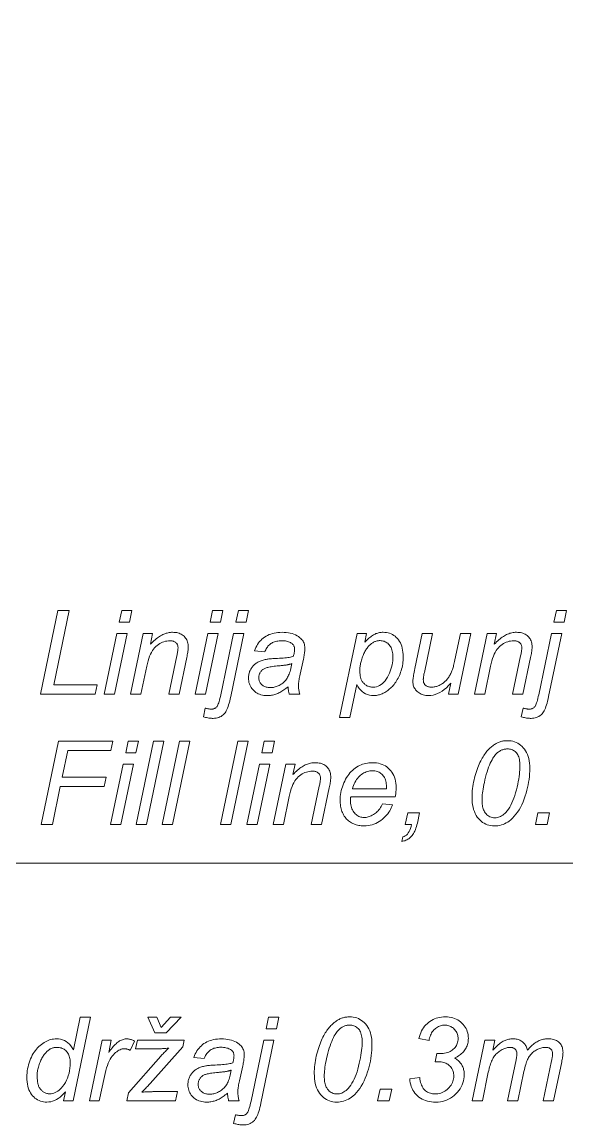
# Model space of a CAD drawing. Extents: x 0 to 420, y 0 to 594.
# Drawn here: x 186.33 to 205.9, y 198.7 to 238.31 of the extents above; entities that cross this region are included whole.
import ezdxf

# ---------------------------------------------------------------- set-up
doc = ezdxf.new("R2010")
doc.units = 0

msp = doc.modelspace()

# ---------------------------------------------------------------- linework, layer by layer
at = {"lineweight": 13}
msp.add_lwpolyline([(166.059, 270.062), (183.824, 208.099), (245.534, 208.099)], dxfattribs=at)
for points in [[(186.991, 214.169), (187.618, 217.169), (188.019, 217.169), (187.464, 214.509), (189.021, 214.509), (188.95, 214.169)], [(189.819, 216.75), (189.907, 217.169), (190.276, 217.169), (190.188, 216.75)], [(193.081, 216.75), (193.169, 217.169), (193.538, 217.169), (193.45, 216.75)], [(194.012, 216.75), (194.1, 217.169), (194.467, 217.169), (194.379, 216.75)], [(205.431, 216.75), (205.519, 217.169), (205.886, 217.169), (205.798, 216.75)], [(189.279, 214.169), (189.733, 216.343), (190.104, 216.343), (189.65, 214.169)], [(190.225, 214.169), (190.679, 216.343), (191.015, 216.343), (190.935, 215.964), (190.978, 216.007), (191.021, 216.048), (191.064, 216.087), (191.105, 216.123), (191.146, 216.157), (191.187, 216.188), (191.227, 216.217), (191.267, 216.244), (191.306, 216.268), (191.344, 216.289), (191.382, 216.309), (191.42, 216.326), (191.459, 216.341), (191.498, 216.355), (191.536, 216.366), (191.575, 216.375), (191.614, 216.382), (191.654, 216.388), (191.693, 216.391), (191.733, 216.392), (191.784, 216.39), (191.834, 216.386), (191.881, 216.379), (191.926, 216.369), (191.968, 216.356), (192.009, 216.34), (192.047, 216.321), (192.082, 216.3), (192.116, 216.276), (192.147, 216.248), (192.176, 216.219), (192.201, 216.187), (192.224, 216.154), (192.243, 216.118), (192.26, 216.081), (192.274, 216.042), (192.284, 216.001), (192.292, 215.958), (192.296, 215.913), (192.298, 215.866), (192.297, 215.84), (192.295, 215.812), (192.293, 215.781), (192.289, 215.747), (192.284, 215.71), (192.278, 215.671), (192.272, 215.628), (192.264, 215.583), (192.255, 215.536), (192.244, 215.485), (191.968, 214.169), (191.598, 214.169), (191.886, 215.546), (191.894, 215.586), (191.902, 215.623), (191.908, 215.657), (191.914, 215.69), (191.919, 215.721), (191.922, 215.75), (191.925, 215.776), (191.928, 215.801), (191.929, 215.823), (191.929, 215.843), (191.928, 215.864), (191.926, 215.885), (191.923, 215.905), (191.917, 215.923), (191.911, 215.941), (191.902, 215.959), (191.893, 215.975), (191.881, 215.991), (191.869, 216.005), (191.855, 216.019), (191.839, 216.032), (191.822, 216.043), (191.804, 216.054), (191.784, 216.062), (191.763, 216.07), (191.741, 216.076), (191.717, 216.081), (191.692, 216.084), (191.666, 216.086), (191.639, 216.087), (191.582, 216.085), (191.527, 216.079), (191.474, 216.068), (191.421, 216.054), (191.37, 216.036), (191.32, 216.013), (191.271, 215.986), (191.223, 215.956), (191.177, 215.921), (191.132, 215.882), (191.089, 215.838), (191.048, 215.789), (191.01, 215.733), (190.973, 215.672), (190.94, 215.604), (190.908, 215.531), (190.879, 215.452), (190.852, 215.367), (190.828, 215.277), (190.806, 215.18), (190.595, 214.169)], [(192.541, 214.169), (192.995, 216.343), (193.366, 216.343), (192.912, 214.169)], [(192.84, 213.353), (192.905, 213.668), (192.93, 213.661), (192.955, 213.655), (192.979, 213.65), (193.002, 213.646), (193.025, 213.642), (193.047, 213.639), (193.069, 213.636), (193.09, 213.634), (193.111, 213.633), (193.13, 213.633), (193.154, 213.634), (193.176, 213.636), (193.197, 213.64), (193.218, 213.646), (193.237, 213.653), (193.256, 213.661), (193.273, 213.672), (193.29, 213.684), (193.305, 213.697), (193.32, 213.712), (193.334, 213.73), (193.348, 213.755), (193.363, 213.784), (193.377, 213.82), (193.392, 213.861), (193.406, 213.907), (193.421, 213.959), (193.436, 214.017), (193.451, 214.08), (193.466, 214.149), (193.922, 216.343), (194.293, 216.343), (193.822, 214.081), (193.804, 213.999), (193.786, 213.923), (193.767, 213.851), (193.747, 213.786), (193.728, 213.725), (193.707, 213.67), (193.686, 213.621), (193.664, 213.576), (193.642, 213.538), (193.62, 213.504), (193.588, 213.465), (193.553, 213.431), (193.517, 213.4), (193.477, 213.373), (193.436, 213.351), (193.392, 213.332), (193.346, 213.318), (193.297, 213.308), (193.245, 213.302), (193.192, 213.3), (193.162, 213.3), (193.131, 213.302), (193.099, 213.304), (193.066, 213.308), (193.031, 213.313), (192.995, 213.319), (192.958, 213.326), (192.92, 213.334), (192.881, 213.343)], [(195.883, 214.439), (195.845, 214.407), (195.806, 214.377), (195.769, 214.348), (195.731, 214.321), (195.694, 214.296), (195.657, 214.273), (195.621, 214.251), (195.584, 214.231), (195.548, 214.213), (195.512, 214.197), (195.477, 214.182), (195.44, 214.169), (195.403, 214.158), (195.366, 214.148), (195.328, 214.139), (195.29, 214.132), (195.251, 214.127), (195.212, 214.123), (195.172, 214.121), (195.132, 214.12), (195.073, 214.122), (195.016, 214.127), (194.962, 214.136), (194.91, 214.148), (194.86, 214.164), (194.813, 214.184), (194.768, 214.207), (194.725, 214.233), (194.685, 214.264), (194.647, 214.297), (194.612, 214.334), (194.581, 214.372), (194.553, 214.412), (194.529, 214.455), (194.509, 214.499), (194.492, 214.545), (194.479, 214.594), (194.47, 214.644), (194.465, 214.696), (194.463, 214.75), (194.464, 214.786), (194.466, 214.822), (194.47, 214.856), (194.476, 214.889), (194.483, 214.922), (194.493, 214.954), (194.503, 214.985), (194.516, 215.015), (194.53, 215.044), (194.546, 215.073), (194.563, 215.1), (194.581, 215.127), (194.6, 215.152), (194.621, 215.176), (194.642, 215.199), (194.665, 215.221), (194.688, 215.242), (194.713, 215.262), (194.739, 215.28), (194.766, 215.298), (194.794, 215.314), (194.823, 215.33), (194.853, 215.344), (194.885, 215.358), (194.918, 215.371), (194.952, 215.382), (194.988, 215.393), (195.024, 215.403), (195.062, 215.412), (195.101, 215.42), (195.128, 215.424), (195.16, 215.429), (195.196, 215.433), (195.237, 215.438), (195.282, 215.442), (195.332, 215.445), (195.386, 215.449), (195.444, 215.452), (195.507, 215.456), (195.575, 215.458), (195.643, 215.462), (195.707, 215.466), (195.766, 215.471), (195.822, 215.477), (195.874, 215.484), (195.922, 215.492), (195.967, 215.501), (196.007, 215.51), (196.043, 215.521), (196.075, 215.532), (196.083, 215.562), (196.091, 215.591), (196.097, 215.618), (196.103, 215.645), (196.107, 215.671), (196.111, 215.695), (196.114, 215.719), (196.116, 215.742), (196.118, 215.763), (196.118, 215.784), (196.117, 215.809), (196.114, 215.833), (196.11, 215.856), (196.103, 215.878), (196.095, 215.899), (196.084, 215.919), (196.072, 215.937), (196.058, 215.955), (196.042, 215.971), (196.024, 215.986), (195.997, 216.006), (195.968, 216.023), (195.936, 216.039), (195.902, 216.052), (195.865, 216.063), (195.827, 216.072), (195.785, 216.08), (195.742, 216.085), (195.696, 216.088), (195.648, 216.089), (195.602, 216.088), (195.558, 216.085), (195.515, 216.079), (195.474, 216.072), (195.435, 216.063), (195.398, 216.052), (195.363, 216.038), (195.329, 216.023), (195.296, 216.005), (195.266, 215.985), (195.237, 215.964), (195.21, 215.941), (195.184, 215.916), (195.16, 215.889), (195.138, 215.86), (195.117, 215.83), (195.098, 215.798), (195.08, 215.764), (195.064, 215.729), (195.05, 215.692), (194.675, 215.725), (194.7, 215.788), (194.727, 215.848), (194.756, 215.905), (194.789, 215.959), (194.824, 216.01), (194.861, 216.058), (194.902, 216.103), (194.945, 216.145), (194.99, 216.184), (195.039, 216.22), (195.09, 216.252), (195.143, 216.282), (195.2, 216.307), (195.258, 216.33), (195.32, 216.349), (195.384, 216.364), (195.45, 216.376), (195.52, 216.385), (195.592, 216.39), (195.666, 216.392), (195.745, 216.39), (195.82, 216.384), (195.893, 216.374), (195.962, 216.361), (196.027, 216.344), (196.089, 216.322), (196.148, 216.297), (196.204, 216.269), (196.256, 216.236), (196.304, 216.199), (196.339, 216.17), (196.369, 216.139), (196.396, 216.106), (196.42, 216.071), (196.439, 216.035), (196.456, 215.996), (196.468, 215.957), (196.477, 215.915), (196.483, 215.872), (196.484, 215.827), (196.484, 215.791), (196.482, 215.755), (196.48, 215.717), (196.476, 215.679), (196.472, 215.639), (196.466, 215.598), (196.459, 215.556), (196.452, 215.513), (196.443, 215.469), (196.433, 215.424), (196.313, 214.883), (196.302, 214.833), (196.292, 214.784), (196.283, 214.737), (196.276, 214.693), (196.27, 214.65), (196.264, 214.609), (196.26, 214.57), (196.258, 214.532), (196.256, 214.497), (196.255, 214.464), (196.256, 214.443), (196.257, 214.419), (196.259, 214.394), (196.263, 214.368), (196.267, 214.339), (196.272, 214.309), (196.277, 214.277), (196.284, 214.243), (196.292, 214.207), (196.3, 214.169), (195.926, 214.169), (195.92, 214.191), (195.914, 214.214), (195.909, 214.238), (195.904, 214.264), (195.9, 214.29), (195.896, 214.318), (195.892, 214.346), (195.889, 214.376), (195.885, 214.407)], [(197.731, 213.336), (198.359, 216.343), (198.701, 216.343), (198.637, 216.04), (198.675, 216.078), (198.712, 216.114), (198.748, 216.148), (198.783, 216.179), (198.818, 216.208), (198.851, 216.234), (198.884, 216.258), (198.916, 216.279), (198.948, 216.298), (198.978, 216.315), (199.008, 216.329), (199.039, 216.343), (199.07, 216.354), (199.101, 216.364), (199.133, 216.372), (199.165, 216.379), (199.197, 216.385), (199.23, 216.389), (199.263, 216.391), (199.296, 216.392), (199.357, 216.389), (199.416, 216.383), (199.473, 216.371), (199.528, 216.355), (199.581, 216.335), (199.631, 216.31), (199.68, 216.281), (199.726, 216.247), (199.77, 216.208), (199.812, 216.165), (199.851, 216.118), (199.886, 216.067), (199.916, 216.012), (199.943, 215.953), (199.965, 215.891), (199.984, 215.824), (199.998, 215.753), (200.008, 215.679), (200.015, 215.6), (200.017, 215.518), (200.015, 215.45), (200.012, 215.384), (200.006, 215.319), (199.999, 215.256), (199.988, 215.193), (199.976, 215.132), (199.961, 215.072), (199.945, 215.013), (199.925, 214.955), (199.904, 214.899), (199.881, 214.844), (199.857, 214.791), (199.832, 214.741), (199.806, 214.693), (199.779, 214.647), (199.751, 214.603), (199.721, 214.561), (199.691, 214.522), (199.66, 214.485), (199.628, 214.45), (199.595, 214.417), (199.562, 214.385), (199.529, 214.356), (199.496, 214.328), (199.463, 214.302), (199.43, 214.278), (199.397, 214.256), (199.363, 214.235), (199.33, 214.217), (199.296, 214.2), (199.263, 214.185), (199.229, 214.171), (199.195, 214.159), (199.161, 214.149), (199.126, 214.14), (199.092, 214.133), (199.057, 214.127), (199.023, 214.123), (198.988, 214.121), (198.952, 214.12), (198.876, 214.124), (198.803, 214.136), (198.734, 214.156), (198.668, 214.184), (198.606, 214.219), (198.547, 214.263), (198.491, 214.315), (198.44, 214.374), (198.391, 214.442), (198.347, 214.517), (198.101, 213.336)], [(201.727, 214.562), (201.649, 214.478), (201.57, 214.403), (201.491, 214.337), (201.412, 214.279), (201.332, 214.231), (201.252, 214.191), (201.171, 214.16), (201.09, 214.138), (201.009, 214.125), (200.927, 214.12), (200.878, 214.122), (200.83, 214.126), (200.785, 214.133), (200.741, 214.143), (200.7, 214.156), (200.66, 214.172), (200.622, 214.191), (200.587, 214.212), (200.553, 214.237), (200.521, 214.264), (200.492, 214.294), (200.465, 214.325), (200.442, 214.357), (200.422, 214.39), (200.405, 214.425), (200.391, 214.461), (200.38, 214.498), (200.373, 214.536), (200.368, 214.576), (200.366, 214.617), (200.367, 214.647), (200.369, 214.68), (200.373, 214.717), (200.378, 214.759), (200.384, 214.804), (200.392, 214.853), (200.401, 214.906), (200.411, 214.963), (200.423, 215.023), (200.436, 215.088), (200.698, 216.343), (201.068, 216.343), (200.778, 214.953), (200.771, 214.919), (200.765, 214.887), (200.759, 214.856), (200.754, 214.826), (200.75, 214.799), (200.747, 214.772), (200.744, 214.748), (200.742, 214.724), (200.741, 214.703), (200.741, 214.683), (200.742, 214.659), (200.744, 214.636), (200.748, 214.614), (200.753, 214.593), (200.76, 214.574), (200.768, 214.555), (200.778, 214.538), (200.789, 214.521), (200.801, 214.506), (200.816, 214.492), (200.831, 214.479), (200.848, 214.467), (200.867, 214.457), (200.887, 214.448), (200.908, 214.44), (200.931, 214.434), (200.955, 214.429), (200.98, 214.426), (201.007, 214.424), (201.036, 214.423), (201.067, 214.424), (201.098, 214.426), (201.128, 214.43), (201.159, 214.435), (201.189, 214.442), (201.22, 214.45), (201.25, 214.46), (201.28, 214.471), (201.31, 214.484), (201.34, 214.499), (201.369, 214.514), (201.397, 214.531), (201.425, 214.549), (201.452, 214.568), (201.478, 214.588), (201.503, 214.609), (201.527, 214.631), (201.551, 214.654), (201.573, 214.678), (201.595, 214.703), (201.616, 214.73), (201.637, 214.757), (201.656, 214.785), (201.675, 214.814), (201.693, 214.844), (201.71, 214.875), (201.726, 214.907), (201.742, 214.94), (201.756, 214.974), (201.77, 215.008), (201.779, 215.032), (201.789, 215.06), (201.799, 215.091), (201.809, 215.125), (201.819, 215.163), (201.829, 215.204), (201.84, 215.249), (201.852, 215.297), (201.863, 215.348), (201.875, 215.403), (202.071, 216.343), (202.442, 216.343), (201.987, 214.169), (201.645, 214.169)], [(202.575, 214.169), (203.029, 216.343), (203.364, 216.343), (203.285, 215.964), (203.328, 216.007), (203.371, 216.048), (203.413, 216.087), (203.455, 216.123), (203.496, 216.157), (203.537, 216.188), (203.577, 216.217), (203.617, 216.244), (203.656, 216.268), (203.694, 216.289), (203.732, 216.309), (203.77, 216.326), (203.809, 216.341), (203.847, 216.355), (203.886, 216.366), (203.925, 216.375), (203.964, 216.382), (204.004, 216.388), (204.043, 216.391), (204.083, 216.392), (204.134, 216.39), (204.184, 216.386), (204.231, 216.379), (204.276, 216.369), (204.318, 216.356), (204.359, 216.34), (204.397, 216.321), (204.432, 216.3), (204.466, 216.276), (204.497, 216.248), (204.526, 216.219), (204.551, 216.187), (204.574, 216.154), (204.593, 216.118), (204.61, 216.081), (204.623, 216.042), (204.634, 216.001), (204.642, 215.958), (204.646, 215.913), (204.648, 215.866), (204.647, 215.84), (204.645, 215.812), (204.643, 215.781), (204.639, 215.747), (204.634, 215.71), (204.628, 215.671), (204.621, 215.628), (204.613, 215.583), (204.604, 215.536), (204.594, 215.485), (204.318, 214.169), (203.948, 214.169), (204.236, 215.546), (204.244, 215.586), (204.252, 215.623), (204.258, 215.657), (204.264, 215.69), (204.268, 215.721), (204.272, 215.75), (204.275, 215.776), (204.277, 215.801), (204.279, 215.823), (204.279, 215.843), (204.278, 215.864), (204.276, 215.885), (204.272, 215.905), (204.267, 215.923), (204.26, 215.941), (204.252, 215.959), (204.243, 215.975), (204.231, 215.991), (204.219, 216.005), (204.204, 216.019), (204.189, 216.032), (204.172, 216.043), (204.154, 216.054), (204.134, 216.062), (204.113, 216.07), (204.091, 216.076), (204.067, 216.081), (204.042, 216.084), (204.016, 216.086), (203.989, 216.087), (203.932, 216.085), (203.877, 216.079), (203.824, 216.068), (203.771, 216.054), (203.72, 216.036), (203.67, 216.013), (203.621, 215.986), (203.573, 215.956), (203.527, 215.921), (203.482, 215.882), (203.439, 215.838), (203.398, 215.789), (203.359, 215.733), (203.323, 215.672), (203.289, 215.604), (203.258, 215.531), (203.229, 215.452), (203.202, 215.367), (203.178, 215.277), (203.156, 215.18), (202.945, 214.169)], [(204.259, 213.353), (204.324, 213.668), (204.349, 213.661), (204.374, 213.655), (204.398, 213.65), (204.421, 213.646), (204.444, 213.642), (204.466, 213.639), (204.488, 213.636), (204.509, 213.634), (204.529, 213.633), (204.549, 213.633), (204.573, 213.634), (204.595, 213.636), (204.616, 213.64), (204.637, 213.646), (204.656, 213.653), (204.674, 213.661), (204.692, 213.672), (204.708, 213.684), (204.724, 213.697), (204.739, 213.712), (204.753, 213.73), (204.767, 213.755), (204.781, 213.784), (204.796, 213.82), (204.81, 213.861), (204.825, 213.907), (204.84, 213.959), (204.855, 214.017), (204.87, 214.08), (204.885, 214.149), (205.341, 216.343), (205.712, 216.343), (205.241, 214.081), (205.223, 213.999), (205.205, 213.923), (205.186, 213.851), (205.166, 213.786), (205.146, 213.725), (205.126, 213.67), (205.105, 213.621), (205.083, 213.576), (205.061, 213.538), (205.038, 213.504), (205.006, 213.465), (204.972, 213.431), (204.935, 213.4), (204.896, 213.373), (204.855, 213.351), (204.811, 213.332), (204.764, 213.318), (204.716, 213.308), (204.664, 213.302), (204.611, 213.3), (204.581, 213.3), (204.55, 213.302), (204.518, 213.304), (204.485, 213.308), (204.45, 213.313), (204.414, 213.319), (204.377, 213.326), (204.339, 213.334), (204.299, 213.343)], [(198.463, 215.057), (198.464, 215.01), (198.465, 214.966), (198.466, 214.925), (198.469, 214.886), (198.472, 214.851), (198.476, 214.819), (198.48, 214.79), (198.486, 214.763), (198.492, 214.74), (198.498, 214.72), (198.509, 214.694), (198.521, 214.669), (198.535, 214.645), (198.55, 214.622), (198.566, 214.6), (198.583, 214.579), (198.602, 214.559), (198.622, 214.54), (198.643, 214.522), (198.666, 214.505), (198.69, 214.489), (198.714, 214.475), (198.739, 214.463), (198.765, 214.452), (198.792, 214.443), (198.819, 214.436), (198.847, 214.43), (198.876, 214.426), (198.906, 214.424), (198.936, 214.423), (198.999, 214.427), (199.059, 214.437), (199.117, 214.455), (199.172, 214.48), (199.225, 214.513), (199.275, 214.552), (199.323, 214.599), (199.368, 214.653), (199.411, 214.714), (199.452, 214.782), (199.489, 214.854), (199.522, 214.926), (199.552, 214.999), (199.577, 215.072), (199.599, 215.145), (199.617, 215.219), (199.631, 215.292), (199.64, 215.367), (199.646, 215.441), (199.648, 215.516), (199.647, 215.57), (199.643, 215.621), (199.636, 215.67), (199.627, 215.717), (199.615, 215.761), (199.601, 215.802), (199.584, 215.841), (199.564, 215.877), (199.541, 215.911), (199.516, 215.942), (199.489, 215.971), (199.461, 215.997), (199.431, 216.019), (199.4, 216.039), (199.368, 216.055), (199.335, 216.069), (199.3, 216.079), (199.264, 216.087), (199.226, 216.091), (199.188, 216.093), (199.16, 216.092), (199.132, 216.09), (199.105, 216.086), (199.078, 216.081), (199.052, 216.074), (199.026, 216.066), (199, 216.056), (198.975, 216.045), (198.95, 216.032), (198.926, 216.018), (198.902, 216.002), (198.878, 215.985), (198.855, 215.967), (198.832, 215.947), (198.809, 215.925), (198.787, 215.902), (198.765, 215.877), (198.744, 215.852), (198.723, 215.824), (198.702, 215.795), (198.681, 215.765), (198.662, 215.733), (198.643, 215.7), (198.625, 215.666), (198.607, 215.63), (198.591, 215.593), (198.575, 215.555), (198.559, 215.515), (198.545, 215.474), (198.531, 215.432), (198.518, 215.389), (198.507, 215.348), (198.496, 215.308), (198.488, 215.269), (198.48, 215.231), (198.474, 215.194), (198.469, 215.158), (198.466, 215.123), (198.464, 215.09)], [(196.02, 215.27), (196.004, 215.264), (195.988, 215.258), (195.972, 215.253), (195.956, 215.248), (195.939, 215.243), (195.923, 215.239), (195.906, 215.234), (195.888, 215.23), (195.871, 215.227), (195.853, 215.223), (195.834, 215.22), (195.813, 215.217), (195.789, 215.213), (195.763, 215.21), (195.734, 215.206), (195.703, 215.203), (195.67, 215.199), (195.634, 215.196), (195.596, 215.192), (195.555, 215.188), (195.493, 215.182), (195.434, 215.176), (195.379, 215.17), (195.327, 215.163), (195.28, 215.156), (195.236, 215.148), (195.196, 215.141), (195.16, 215.133), (195.128, 215.124), (195.099, 215.116), (195.073, 215.106), (195.049, 215.096), (195.025, 215.085), (195.003, 215.072), (194.982, 215.059), (194.963, 215.044), (194.945, 215.029), (194.928, 215.012), (194.913, 214.994), (194.899, 214.976), (194.886, 214.956), (194.874, 214.936), (194.864, 214.916), (194.855, 214.895), (194.848, 214.874), (194.842, 214.853), (194.837, 214.831), (194.834, 214.809), (194.832, 214.786), (194.831, 214.763), (194.832, 214.732), (194.835, 214.703), (194.841, 214.674), (194.848, 214.647), (194.858, 214.621), (194.87, 214.596), (194.884, 214.572), (194.9, 214.549), (194.918, 214.528), (194.938, 214.507), (194.961, 214.488), (194.985, 214.471), (195.011, 214.456), (195.039, 214.443), (195.069, 214.432), (195.1, 214.423), (195.133, 214.416), (195.169, 214.411), (195.206, 214.408), (195.244, 214.407), (195.281, 214.408), (195.317, 214.411), (195.354, 214.415), (195.389, 214.422), (195.425, 214.431), (195.46, 214.442), (195.495, 214.454), (195.53, 214.469), (195.564, 214.485), (195.598, 214.504), (195.632, 214.524), (195.663, 214.546), (195.694, 214.569), (195.723, 214.594), (195.75, 214.62), (195.776, 214.648), (195.801, 214.678), (195.824, 214.708), (195.846, 214.741), (195.866, 214.775), (195.886, 214.811), (195.904, 214.85), (195.922, 214.893), (195.938, 214.938), (195.954, 214.986), (195.969, 215.037), (195.983, 215.091), (195.996, 215.148), (196.008, 215.207)], [(187.014, 209.487), (187.64, 212.487), (189.59, 212.487), (189.519, 212.145), (187.969, 212.145), (187.771, 211.19), (189.349, 211.19), (189.277, 210.848), (187.699, 210.848), (187.415, 209.487)], [(190.049, 212.068), (190.137, 212.487), (190.505, 212.487), (190.417, 212.068)], [(190.425, 209.487), (191.051, 212.487), (191.422, 212.487), (190.796, 209.487)], [(191.356, 209.487), (191.982, 212.487), (192.353, 212.487), (191.727, 209.487)], [(193.452, 209.487), (194.078, 212.487), (194.448, 212.487), (193.822, 209.487)], [(194.937, 212.068), (195.025, 212.487), (195.394, 212.487), (195.306, 212.068)], [(202.491, 210.471), (202.492, 210.548), (202.495, 210.624), (202.501, 210.701), (202.509, 210.778), (202.519, 210.855), (202.532, 210.933), (202.546, 211.01), (202.563, 211.088), (202.583, 211.167), (202.604, 211.245), (202.627, 211.322), (202.651, 211.396), (202.675, 211.467), (202.699, 211.534), (202.724, 211.598), (202.75, 211.66), (202.776, 211.718), (202.802, 211.773), (202.829, 211.825), (202.857, 211.873), (202.885, 211.919), (202.913, 211.963), (202.941, 212.005), (202.97, 212.045), (202.999, 212.083), (203.028, 212.119), (203.057, 212.153), (203.086, 212.184), (203.116, 212.214), (203.145, 212.242), (203.175, 212.267), (203.205, 212.292), (203.235, 212.315), (203.264, 212.337), (203.294, 212.357), (203.323, 212.376), (203.352, 212.393), (203.381, 212.409), (203.41, 212.424), (203.439, 212.437), (203.468, 212.449), (203.498, 212.459), (203.529, 212.469), (203.56, 212.477), (203.591, 212.484), (203.624, 212.489), (203.657, 212.494), (203.69, 212.497), (203.725, 212.499), (203.759, 212.499), (203.827, 212.497), (203.892, 212.489), (203.955, 212.476), (204.016, 212.458), (204.075, 212.435), (204.131, 212.407), (204.185, 212.374), (204.237, 212.336), (204.286, 212.292), (204.333, 212.244), (204.377, 212.19), (204.416, 212.132), (204.451, 212.07), (204.481, 212.003), (204.506, 211.931), (204.527, 211.855), (204.543, 211.774), (204.554, 211.689), (204.561, 211.599), (204.564, 211.505), (204.562, 211.406), (204.557, 211.306), (204.549, 211.207), (204.538, 211.109), (204.524, 211.01), (204.506, 210.912), (204.485, 210.814), (204.461, 210.716), (204.434, 210.618), (204.404, 210.521), (204.365, 210.408), (204.323, 210.301), (204.278, 210.2), (204.23, 210.105), (204.179, 210.016), (204.125, 209.932), (204.068, 209.854), (204.008, 209.782), (203.946, 209.716), (203.88, 209.655), (203.828, 209.613), (203.774, 209.576), (203.719, 209.543), (203.662, 209.515), (203.604, 209.491), (203.545, 209.471), (203.484, 209.456), (203.422, 209.445), (203.358, 209.438), (203.293, 209.436), (203.226, 209.439), (203.162, 209.447), (203.1, 209.46), (203.04, 209.478), (202.982, 209.502), (202.926, 209.531), (202.872, 209.566), (202.82, 209.606), (202.77, 209.651), (202.723, 209.701), (202.679, 209.756), (202.639, 209.817), (202.604, 209.882), (202.574, 209.951), (202.549, 210.026), (202.528, 210.106), (202.512, 210.19), (202.5, 210.279), (202.493, 210.373)], [(202.849, 210.377), (202.85, 210.323), (202.852, 210.272), (202.857, 210.222), (202.863, 210.176), (202.872, 210.131), (202.882, 210.089), (202.894, 210.05), (202.908, 210.013), (202.923, 209.978), (202.941, 209.946), (202.967, 209.905), (202.996, 209.868), (203.027, 209.836), (203.06, 209.808), (203.096, 209.784), (203.134, 209.765), (203.175, 209.75), (203.218, 209.739), (203.263, 209.733), (203.311, 209.731), (203.354, 209.733), (203.396, 209.738), (203.437, 209.748), (203.477, 209.762), (203.516, 209.779), (203.555, 209.801), (203.593, 209.826), (203.63, 209.855), (203.667, 209.888), (203.702, 209.925), (203.752, 209.982), (203.799, 210.045), (203.843, 210.113), (203.885, 210.185), (203.924, 210.263), (203.961, 210.346), (203.996, 210.434), (204.028, 210.527), (204.057, 210.625), (204.084, 210.728), (204.108, 210.832), (204.13, 210.932), (204.149, 211.028), (204.166, 211.12), (204.18, 211.209), (204.191, 211.293), (204.2, 211.374), (204.207, 211.451), (204.21, 211.524), (204.212, 211.593), (204.21, 211.656), (204.207, 211.715), (204.201, 211.771), (204.192, 211.823), (204.181, 211.871), (204.167, 211.916), (204.151, 211.957), (204.132, 211.995), (204.111, 212.029), (204.088, 212.059), (204.062, 212.087), (204.035, 212.111), (204.006, 212.132), (203.976, 212.151), (203.944, 212.167), (203.911, 212.18), (203.876, 212.19), (203.839, 212.197), (203.801, 212.201), (203.761, 212.203), (203.732, 212.202), (203.703, 212.2), (203.675, 212.196), (203.647, 212.191), (203.619, 212.184), (203.592, 212.175), (203.565, 212.166), (203.538, 212.154), (203.512, 212.141), (203.486, 212.127), (203.461, 212.111), (203.435, 212.092), (203.41, 212.072), (203.386, 212.049), (203.361, 212.024), (203.337, 211.997), (203.313, 211.968), (203.289, 211.936), (203.265, 211.903), (203.242, 211.867), (203.209, 211.813), (203.177, 211.753), (203.146, 211.688), (203.116, 211.618), (203.087, 211.543), (203.058, 211.462), (203.031, 211.377), (203.004, 211.286), (202.978, 211.19), (202.953, 211.089), (202.933, 211.003), (202.916, 210.92), (202.9, 210.84), (202.886, 210.763), (202.875, 210.69), (202.865, 210.621), (202.858, 210.555), (202.853, 210.492), (202.85, 210.433)], [(189.508, 209.487), (189.963, 211.66), (190.333, 211.66), (189.879, 209.487)], [(194.397, 209.487), (194.851, 211.66), (195.222, 211.66), (194.768, 209.487)], [(195.343, 209.487), (195.797, 211.66), (196.133, 211.66), (196.053, 211.282), (196.096, 211.325), (196.139, 211.366), (196.182, 211.405), (196.223, 211.441), (196.265, 211.475), (196.305, 211.506), (196.345, 211.535), (196.385, 211.561), (196.424, 211.586), (196.462, 211.607), (196.5, 211.627), (196.538, 211.644), (196.577, 211.659), (196.616, 211.673), (196.654, 211.684), (196.693, 211.693), (196.732, 211.7), (196.772, 211.705), (196.811, 211.708), (196.851, 211.709), (196.902, 211.708), (196.952, 211.704), (196.999, 211.697), (197.044, 211.687), (197.086, 211.674), (197.127, 211.658), (197.165, 211.639), (197.2, 211.618), (197.234, 211.593), (197.265, 211.566), (197.294, 211.537), (197.319, 211.505), (197.342, 211.472), (197.361, 211.436), (197.378, 211.399), (197.392, 211.36), (197.402, 211.319), (197.41, 211.275), (197.414, 211.23), (197.416, 211.184), (197.415, 211.158), (197.413, 211.13), (197.411, 211.099), (197.407, 211.065), (197.402, 211.028), (197.396, 210.989), (197.39, 210.946), (197.382, 210.901), (197.373, 210.854), (197.362, 210.803), (197.086, 209.487), (196.716, 209.487), (197.004, 210.864), (197.012, 210.903), (197.02, 210.94), (197.026, 210.975), (197.032, 211.008), (197.037, 211.039), (197.04, 211.067), (197.043, 211.094), (197.046, 211.118), (197.047, 211.141), (197.047, 211.161), (197.047, 211.182), (197.044, 211.203), (197.041, 211.222), (197.035, 211.241), (197.029, 211.259), (197.02, 211.276), (197.011, 211.293), (196.999, 211.308), (196.987, 211.323), (196.973, 211.337), (196.957, 211.35), (196.94, 211.361), (196.922, 211.371), (196.902, 211.38), (196.881, 211.388), (196.859, 211.394), (196.835, 211.399), (196.81, 211.402), (196.784, 211.404), (196.757, 211.405), (196.7, 211.403), (196.645, 211.396), (196.592, 211.386), (196.539, 211.372), (196.488, 211.353), (196.438, 211.331), (196.389, 211.304), (196.341, 211.274), (196.295, 211.239), (196.25, 211.2), (196.207, 211.156), (196.166, 211.106), (196.128, 211.051), (196.091, 210.989), (196.058, 210.922), (196.026, 210.849), (195.997, 210.77), (195.97, 210.685), (195.946, 210.595), (195.924, 210.498), (195.713, 209.487)], [(199.27, 210.226), (199.63, 210.189), (199.612, 210.136), (199.591, 210.083), (199.565, 210.031), (199.535, 209.979), (199.502, 209.928), (199.464, 209.877), (199.422, 209.827), (199.376, 209.777), (199.327, 209.728), (199.273, 209.679), (199.216, 209.634), (199.157, 209.593), (199.095, 209.556), (199.032, 209.525), (198.967, 209.498), (198.899, 209.477), (198.829, 209.46), (198.757, 209.448), (198.683, 209.44), (198.607, 209.438), (198.559, 209.439), (198.512, 209.442), (198.465, 209.448), (198.42, 209.456), (198.375, 209.466), (198.331, 209.478), (198.288, 209.493), (198.246, 209.509), (198.204, 209.528), (198.164, 209.55), (198.124, 209.573), (198.087, 209.598), (198.051, 209.626), (198.018, 209.655), (197.986, 209.686), (197.956, 209.72), (197.928, 209.755), (197.903, 209.793), (197.879, 209.832), (197.857, 209.874), (197.837, 209.917), (197.819, 209.961), (197.803, 210.007), (197.789, 210.054), (197.778, 210.102), (197.768, 210.151), (197.761, 210.201), (197.755, 210.252), (197.752, 210.305), (197.751, 210.359), (197.753, 210.43), (197.758, 210.5), (197.766, 210.571), (197.778, 210.64), (197.792, 210.71), (197.811, 210.778), (197.832, 210.847), (197.857, 210.915), (197.885, 210.982), (197.916, 211.05), (197.95, 211.115), (197.986, 211.176), (198.024, 211.235), (198.063, 211.29), (198.105, 211.341), (198.149, 211.389), (198.194, 211.434), (198.242, 211.475), (198.291, 211.513), (198.343, 211.547), (198.395, 211.578), (198.449, 211.605), (198.504, 211.63), (198.559, 211.651), (198.615, 211.669), (198.672, 211.683), (198.73, 211.695), (198.789, 211.703), (198.849, 211.708), (198.909, 211.709), (198.986, 211.707), (199.059, 211.7), (199.129, 211.688), (199.195, 211.671), (199.259, 211.649), (199.32, 211.623), (199.377, 211.591), (199.431, 211.555), (199.483, 211.514), (199.531, 211.468), (199.575, 211.418), (199.614, 211.364), (199.649, 211.307), (199.679, 211.247), (199.705, 211.183), (199.726, 211.115), (199.742, 211.044), (199.754, 210.969), (199.76, 210.891), (199.763, 210.809), (199.763, 210.777), (199.762, 210.745), (199.76, 210.713), (199.758, 210.68), (199.756, 210.647), (199.752, 210.615), (199.749, 210.582), (199.744, 210.548), (199.74, 210.515), (199.734, 210.482), (198.134, 210.482), (198.132, 210.469), (198.131, 210.457), (198.13, 210.445), (198.129, 210.433), (198.128, 210.421), (198.127, 210.41), (198.126, 210.399), (198.126, 210.388), (198.126, 210.377), (198.126, 210.367), (198.127, 210.308), (198.131, 210.251), (198.138, 210.197), (198.148, 210.146), (198.161, 210.098), (198.176, 210.053), (198.194, 210.011), (198.215, 209.972), (198.239, 209.935), (198.266, 209.902), (198.295, 209.871), (198.324, 209.844), (198.356, 209.82), (198.388, 209.799), (198.422, 209.781), (198.457, 209.767), (198.493, 209.755), (198.53, 209.747), (198.569, 209.742), (198.609, 209.741), (198.647, 209.742), (198.685, 209.746), (198.722, 209.752), (198.76, 209.761), (198.797, 209.772), (198.835, 209.786), (198.872, 209.802), (198.909, 209.821), (198.946, 209.842), (198.983, 209.866), (199.019, 209.892), (199.054, 209.92), (199.086, 209.951), (199.117, 209.983), (199.147, 210.018), (199.175, 210.055), (199.201, 210.095), (199.225, 210.136), (199.248, 210.18)], [(198.193, 210.764), (199.413, 210.764), (199.413, 210.775), (199.414, 210.786), (199.414, 210.796), (199.414, 210.805), (199.414, 210.813), (199.415, 210.821), (199.415, 210.828), (199.415, 210.835), (199.415, 210.841), (199.415, 210.846), (199.414, 210.9), (199.409, 210.952), (199.402, 211.001), (199.393, 211.048), (199.38, 211.092), (199.365, 211.133), (199.347, 211.172), (199.326, 211.208), (199.302, 211.242), (199.276, 211.273), (199.247, 211.301), (199.217, 211.326), (199.185, 211.348), (199.152, 211.368), (199.117, 211.384), (199.08, 211.397), (199.042, 211.408), (199.002, 211.415), (198.961, 211.419), (198.918, 211.421), (198.871, 211.419), (198.824, 211.414), (198.779, 211.406), (198.734, 211.395), (198.691, 211.38), (198.648, 211.362), (198.606, 211.341), (198.565, 211.316), (198.524, 211.288), (198.485, 211.257), (198.447, 211.223), (198.411, 211.185), (198.377, 211.144), (198.344, 211.1), (198.314, 211.052), (198.286, 211.001), (198.26, 210.947), (198.236, 210.889), (198.213, 210.828)], [(200.092, 209.487), (200.18, 209.907), (200.602, 209.907), (200.526, 209.54), (200.511, 209.476), (200.495, 209.416), (200.477, 209.358), (200.458, 209.305), (200.437, 209.255), (200.415, 209.208), (200.391, 209.165), (200.366, 209.126), (200.339, 209.09), (200.31, 209.057), (200.28, 209.028), (200.25, 209.001), (200.218, 208.977), (200.185, 208.956), (200.151, 208.937), (200.116, 208.92), (200.08, 208.907), (200.043, 208.896), (200.005, 208.887), (199.965, 208.881), (200, 209.043), (200.047, 209.06), (200.091, 209.082), (200.131, 209.111), (200.168, 209.147), (200.202, 209.188), (200.233, 209.235), (200.26, 209.289), (200.284, 209.349), (200.304, 209.415), (200.321, 209.487)], [(204.766, 209.487), (204.854, 209.907), (205.274, 209.907), (205.184, 209.487)], [(187.883, 199.883), (187.82, 199.813), (187.755, 199.751), (187.691, 199.697), (187.625, 199.649), (187.559, 199.609), (187.493, 199.577), (187.425, 199.551), (187.358, 199.533), (187.289, 199.522), (187.22, 199.518), (187.16, 199.521), (187.101, 199.527), (187.044, 199.539), (186.99, 199.555), (186.937, 199.575), (186.887, 199.6), (186.838, 199.63), (186.792, 199.664), (186.748, 199.703), (186.706, 199.746), (186.667, 199.794), (186.632, 199.846), (186.601, 199.902), (186.574, 199.962), (186.552, 200.026), (186.533, 200.094), (186.519, 200.167), (186.508, 200.243), (186.502, 200.324), (186.5, 200.408), (186.502, 200.487), (186.507, 200.565), (186.515, 200.641), (186.526, 200.715), (186.541, 200.788), (186.559, 200.86), (186.58, 200.931), (186.604, 201), (186.632, 201.068), (186.663, 201.134), (186.696, 201.198), (186.731, 201.259), (186.768, 201.316), (186.806, 201.37), (186.846, 201.421), (186.887, 201.469), (186.931, 201.513), (186.975, 201.554), (187.022, 201.592), (187.07, 201.626), (187.119, 201.657), (187.168, 201.685), (187.217, 201.71), (187.266, 201.731), (187.315, 201.749), (187.364, 201.764), (187.413, 201.775), (187.462, 201.783), (187.511, 201.788), (187.56, 201.79), (187.639, 201.786), (187.714, 201.774), (187.785, 201.755), (187.853, 201.727), (187.916, 201.692), (187.975, 201.649), (188.03, 201.598), (188.081, 201.54), (188.129, 201.473), (188.172, 201.399), (188.418, 202.567), (188.786, 202.567), (188.16, 199.567), (187.818, 199.567)], [(192.044, 202.567), (191.501, 202.005), (191.092, 202.005), (190.84, 202.567), (191.164, 202.567), (191.319, 202.203), (191.659, 202.567)], [(195.097, 202.148), (195.185, 202.567), (195.551, 202.567), (195.463, 202.148)], [(196.824, 200.552), (196.825, 200.628), (196.829, 200.704), (196.834, 200.781), (196.842, 200.858), (196.852, 200.935), (196.865, 201.013), (196.88, 201.091), (196.897, 201.169), (196.916, 201.247), (196.938, 201.325), (196.961, 201.402), (196.984, 201.476), (197.008, 201.547), (197.033, 201.614), (197.058, 201.679), (197.083, 201.74), (197.109, 201.798), (197.136, 201.853), (197.163, 201.905), (197.19, 201.953), (197.218, 202), (197.246, 202.044), (197.275, 202.085), (197.303, 202.125), (197.332, 202.163), (197.361, 202.199), (197.39, 202.233), (197.42, 202.265), (197.449, 202.294), (197.479, 202.322), (197.509, 202.348), (197.538, 202.372), (197.568, 202.395), (197.598, 202.417), (197.627, 202.437), (197.656, 202.456), (197.686, 202.473), (197.715, 202.489), (197.744, 202.504), (197.773, 202.517), (197.802, 202.529), (197.832, 202.54), (197.862, 202.549), (197.893, 202.557), (197.925, 202.564), (197.957, 202.57), (197.99, 202.574), (198.024, 202.577), (198.058, 202.579), (198.093, 202.58), (198.16, 202.577), (198.226, 202.569), (198.289, 202.557), (198.35, 202.539), (198.408, 202.516), (198.465, 202.488), (198.519, 202.454), (198.57, 202.416), (198.62, 202.372), (198.667, 202.324), (198.711, 202.27), (198.75, 202.212), (198.784, 202.15), (198.814, 202.083), (198.84, 202.011), (198.86, 201.935), (198.876, 201.854), (198.888, 201.769), (198.895, 201.679), (198.897, 201.585), (198.895, 201.486), (198.891, 201.387), (198.883, 201.288), (198.872, 201.189), (198.857, 201.09), (198.84, 200.992), (198.819, 200.894), (198.795, 200.796), (198.768, 200.698), (198.737, 200.601), (198.698, 200.488), (198.656, 200.382), (198.611, 200.281), (198.563, 200.185), (198.512, 200.096), (198.459, 200.012), (198.402, 199.934), (198.342, 199.862), (198.279, 199.796), (198.214, 199.735), (198.161, 199.694), (198.108, 199.656), (198.052, 199.624), (197.996, 199.595), (197.938, 199.571), (197.878, 199.551), (197.818, 199.536), (197.755, 199.525), (197.691, 199.518), (197.626, 199.516), (197.56, 199.519), (197.495, 199.527), (197.433, 199.54), (197.373, 199.559), (197.315, 199.583), (197.259, 199.612), (197.205, 199.646), (197.153, 199.686), (197.104, 199.731), (197.056, 199.781), (197.012, 199.837), (196.973, 199.897), (196.938, 199.962), (196.908, 200.032), (196.882, 200.106), (196.861, 200.186), (196.845, 200.27), (196.833, 200.359), (196.826, 200.453)], [(200.252, 200.353), (200.612, 200.398), (200.621, 200.337), (200.632, 200.279), (200.645, 200.225), (200.661, 200.175), (200.678, 200.128), (200.697, 200.085), (200.718, 200.045), (200.741, 200.009), (200.766, 199.976), (200.793, 199.947), (200.822, 199.921), (200.853, 199.898), (200.885, 199.878), (200.919, 199.86), (200.955, 199.845), (200.993, 199.833), (201.032, 199.823), (201.073, 199.816), (201.116, 199.812), (201.16, 199.811), (201.214, 199.813), (201.267, 199.819), (201.318, 199.829), (201.368, 199.842), (201.416, 199.86), (201.463, 199.882), (201.508, 199.907), (201.551, 199.937), (201.593, 199.97), (201.634, 200.007), (201.672, 200.047), (201.706, 200.088), (201.736, 200.13), (201.762, 200.174), (201.784, 200.218), (201.802, 200.264), (201.816, 200.311), (201.826, 200.358), (201.832, 200.407), (201.834, 200.458), (201.832, 200.501), (201.828, 200.543), (201.82, 200.583), (201.81, 200.622), (201.796, 200.659), (201.78, 200.695), (201.76, 200.729), (201.738, 200.762), (201.713, 200.793), (201.684, 200.823), (201.653, 200.85), (201.62, 200.875), (201.585, 200.896), (201.548, 200.915), (201.509, 200.931), (201.468, 200.944), (201.425, 200.954), (201.38, 200.961), (201.332, 200.966), (201.283, 200.967), (201.277, 200.967), (201.269, 200.967), (201.26, 200.966), (201.25, 200.966), (201.239, 200.965), (201.227, 200.964), (201.213, 200.963), (201.198, 200.962), (201.182, 200.961), (201.164, 200.959), (201.228, 201.268), (201.239, 201.266), (201.249, 201.265), (201.259, 201.264), (201.27, 201.263), (201.28, 201.262), (201.29, 201.261), (201.3, 201.261), (201.31, 201.26), (201.32, 201.26), (201.33, 201.26), (201.392, 201.261), (201.451, 201.266), (201.507, 201.274), (201.561, 201.285), (201.611, 201.298), (201.658, 201.315), (201.703, 201.335), (201.744, 201.359), (201.783, 201.385), (201.818, 201.414), (201.851, 201.446), (201.88, 201.479), (201.905, 201.513), (201.928, 201.549), (201.946, 201.586), (201.962, 201.625), (201.974, 201.665), (201.982, 201.707), (201.987, 201.75), (201.989, 201.794), (201.988, 201.835), (201.984, 201.874), (201.977, 201.912), (201.967, 201.949), (201.954, 201.984), (201.939, 202.018), (201.921, 202.051), (201.899, 202.083), (201.876, 202.113), (201.849, 202.142), (201.82, 202.169), (201.79, 202.193), (201.759, 202.214), (201.727, 202.232), (201.693, 202.248), (201.658, 202.26), (201.622, 202.27), (201.585, 202.277), (201.546, 202.282), (201.506, 202.283), (201.467, 202.282), (201.428, 202.277), (201.391, 202.27), (201.354, 202.26), (201.318, 202.247), (201.282, 202.231), (201.248, 202.212), (201.214, 202.191), (201.181, 202.166), (201.149, 202.139), (201.119, 202.109), (201.09, 202.076), (201.064, 202.041), (201.04, 202.004), (201.019, 201.964), (201, 201.922), (200.983, 201.878), (200.968, 201.831), (200.956, 201.782), (200.946, 201.73), (200.581, 201.804), (200.601, 201.877), (200.624, 201.946), (200.65, 202.011), (200.68, 202.074), (200.713, 202.133), (200.749, 202.188), (200.789, 202.24), (200.831, 202.289), (200.878, 202.335), (200.927, 202.377), (200.979, 202.416), (201.033, 202.45), (201.089, 202.48), (201.147, 202.507), (201.206, 202.529), (201.268, 202.547), (201.331, 202.561), (201.397, 202.572), (201.464, 202.578), (201.533, 202.58), (201.605, 202.577), (201.675, 202.571), (201.741, 202.56), (201.805, 202.544), (201.866, 202.524), (201.924, 202.499), (201.98, 202.47), (202.032, 202.437), (202.082, 202.399), (202.129, 202.357), (202.173, 202.311), (202.212, 202.263), (202.246, 202.214), (202.275, 202.162), (202.3, 202.108), (202.321, 202.052), (202.337, 201.994), (202.348, 201.934), (202.355, 201.872), (202.358, 201.808), (202.356, 201.761), (202.353, 201.716), (202.346, 201.671), (202.338, 201.628), (202.327, 201.586), (202.313, 201.545), (202.297, 201.505), (202.278, 201.467), (202.257, 201.43), (202.234, 201.394), (202.208, 201.359), (202.179, 201.325), (202.148, 201.293), (202.115, 201.262), (202.079, 201.232), (202.041, 201.203), (202, 201.176), (201.956, 201.149), (201.911, 201.124), (201.862, 201.1), (201.897, 201.079), (201.929, 201.057), (201.96, 201.034), (201.989, 201.01), (202.016, 200.985), (202.041, 200.959), (202.065, 200.933), (202.087, 200.906), (202.107, 200.877), (202.125, 200.848), (202.142, 200.819), (202.157, 200.788), (202.17, 200.756), (202.181, 200.724), (202.19, 200.69), (202.198, 200.656), (202.204, 200.621), (202.209, 200.585), (202.211, 200.548), (202.212, 200.511), (202.209, 200.431), (202.2, 200.354), (202.185, 200.279), (202.164, 200.205), (202.137, 200.135), (202.104, 200.066), (202.064, 199.999), (202.019, 199.935), (201.968, 199.872), (201.91, 199.812), (201.849, 199.756), (201.785, 199.706), (201.719, 199.661), (201.65, 199.623), (201.579, 199.59), (201.506, 199.564), (201.43, 199.543), (201.352, 199.528), (201.272, 199.519), (201.189, 199.516), (201.109, 199.519), (201.032, 199.525), (200.959, 199.537), (200.888, 199.553), (200.821, 199.573), (200.757, 199.598), (200.696, 199.628), (200.638, 199.662), (200.583, 199.701), (200.531, 199.744), (200.483, 199.792), (200.44, 199.842), (200.401, 199.895), (200.366, 199.951), (200.336, 200.011), (200.31, 200.073), (200.289, 200.139), (200.272, 200.207), (200.26, 200.279)], [(197.182, 200.458), (197.183, 200.404), (197.186, 200.352), (197.191, 200.303), (197.197, 200.256), (197.205, 200.212), (197.215, 200.17), (197.227, 200.13), (197.241, 200.093), (197.257, 200.058), (197.274, 200.026), (197.3, 199.985), (197.329, 199.948), (197.36, 199.916), (197.393, 199.888), (197.429, 199.865), (197.468, 199.845), (197.508, 199.83), (197.551, 199.82), (197.597, 199.813), (197.645, 199.811), (197.687, 199.813), (197.729, 199.819), (197.77, 199.828), (197.81, 199.842), (197.85, 199.86), (197.889, 199.881), (197.926, 199.906), (197.964, 199.935), (198, 199.968), (198.036, 200.005), (198.085, 200.063), (198.132, 200.125), (198.176, 200.193), (198.218, 200.265), (198.258, 200.343), (198.295, 200.426), (198.329, 200.514), (198.361, 200.607), (198.39, 200.705), (198.417, 200.809), (198.442, 200.912), (198.463, 201.012), (198.482, 201.109), (198.499, 201.201), (198.513, 201.289), (198.525, 201.374), (198.534, 201.454), (198.54, 201.531), (198.544, 201.604), (198.545, 201.673), (198.544, 201.736), (198.54, 201.795), (198.534, 201.851), (198.525, 201.903), (198.514, 201.951), (198.501, 201.996), (198.484, 202.038), (198.466, 202.075), (198.445, 202.109), (198.421, 202.14), (198.396, 202.167), (198.369, 202.191), (198.34, 202.213), (198.31, 202.231), (198.278, 202.247), (198.244, 202.26), (198.209, 202.27), (198.173, 202.277), (198.135, 202.282), (198.095, 202.283), (198.066, 202.282), (198.037, 202.28), (198.008, 202.276), (197.98, 202.271), (197.952, 202.264), (197.925, 202.256), (197.898, 202.246), (197.872, 202.235), (197.845, 202.222), (197.82, 202.207), (197.794, 202.191), (197.769, 202.173), (197.744, 202.152), (197.719, 202.129), (197.695, 202.104), (197.67, 202.077), (197.646, 202.048), (197.622, 202.017), (197.599, 201.983), (197.575, 201.947), (197.542, 201.893), (197.511, 201.833), (197.48, 201.768), (197.449, 201.698), (197.42, 201.623), (197.392, 201.543), (197.364, 201.457), (197.337, 201.367), (197.312, 201.271), (197.287, 201.17), (197.267, 201.083), (197.249, 201), (197.233, 200.92), (197.22, 200.844), (197.208, 200.771), (197.199, 200.701), (197.192, 200.635), (197.186, 200.573), (197.183, 200.513)], [(188.749, 199.567), (189.203, 201.741), (189.531, 201.741), (189.439, 201.297), (189.472, 201.346), (189.506, 201.392), (189.539, 201.436), (189.572, 201.477), (189.605, 201.516), (189.637, 201.551), (189.67, 201.585), (189.703, 201.616), (189.735, 201.644), (189.767, 201.669), (189.799, 201.692), (189.832, 201.713), (189.864, 201.731), (189.897, 201.746), (189.93, 201.76), (189.962, 201.77), (189.996, 201.779), (190.029, 201.785), (190.062, 201.789), (190.096, 201.79), (190.118, 201.789), (190.142, 201.787), (190.167, 201.783), (190.192, 201.777), (190.219, 201.77), (190.247, 201.761), (190.275, 201.751), (190.305, 201.739), (190.336, 201.725), (190.368, 201.71), (190.216, 201.366), (190.197, 201.379), (190.177, 201.391), (190.157, 201.402), (190.136, 201.411), (190.116, 201.418), (190.094, 201.425), (190.073, 201.43), (190.051, 201.433), (190.028, 201.435), (190.006, 201.436), (189.967, 201.434), (189.927, 201.427), (189.888, 201.416), (189.848, 201.401), (189.809, 201.382), (189.769, 201.358), (189.728, 201.329), (189.688, 201.297), (189.647, 201.26), (189.607, 201.219), (189.566, 201.172), (189.528, 201.118), (189.492, 201.058), (189.457, 200.99), (189.424, 200.915), (189.393, 200.834), (189.363, 200.746), (189.335, 200.65), (189.309, 200.548), (189.285, 200.439), (189.101, 199.567)], [(190.087, 199.567), (190.147, 199.854), (191.315, 201.17), (191.34, 201.198), (191.366, 201.226), (191.393, 201.254), (191.42, 201.283), (191.447, 201.311), (191.475, 201.34), (191.504, 201.37), (191.533, 201.399), (191.563, 201.428), (191.594, 201.458), (191.542, 201.453), (191.494, 201.449), (191.449, 201.445), (191.406, 201.441), (191.367, 201.438), (191.331, 201.436), (191.297, 201.434), (191.267, 201.433), (191.239, 201.432), (191.215, 201.432), (190.407, 201.432), (190.472, 201.741), (192.152, 201.741), (192.103, 201.507), (190.924, 200.183), (190.903, 200.16), (190.88, 200.135), (190.855, 200.108), (190.828, 200.08), (190.8, 200.05), (190.769, 200.018), (190.736, 199.985), (190.701, 199.95), (190.664, 199.913), (190.626, 199.874), (190.685, 199.878), (190.741, 199.881), (190.794, 199.884), (190.842, 199.886), (190.886, 199.888), (190.926, 199.89), (190.963, 199.891), (190.996, 199.892), (191.024, 199.893), (191.049, 199.893), (191.905, 199.893), (191.837, 199.567)], [(193.705, 199.838), (193.667, 199.805), (193.629, 199.775), (193.591, 199.746), (193.554, 199.719), (193.517, 199.694), (193.48, 199.671), (193.443, 199.649), (193.407, 199.629), (193.371, 199.611), (193.335, 199.595), (193.299, 199.58), (193.263, 199.567), (193.226, 199.556), (193.189, 199.546), (193.151, 199.537), (193.113, 199.531), (193.074, 199.525), (193.034, 199.521), (192.995, 199.519), (192.954, 199.518), (192.895, 199.52), (192.839, 199.525), (192.784, 199.534), (192.732, 199.547), (192.683, 199.563), (192.635, 199.582), (192.59, 199.605), (192.548, 199.632), (192.507, 199.662), (192.469, 199.695), (192.434, 199.732), (192.403, 199.77), (192.375, 199.81), (192.352, 199.853), (192.331, 199.897), (192.315, 199.943), (192.302, 199.992), (192.293, 200.042), (192.287, 200.094), (192.285, 200.149), (192.286, 200.185), (192.289, 200.22), (192.293, 200.254), (192.298, 200.288), (192.306, 200.32), (192.315, 200.352), (192.326, 200.383), (192.338, 200.413), (192.352, 200.442), (192.368, 200.471), (192.385, 200.498), (192.403, 200.525), (192.423, 200.55), (192.443, 200.574), (192.465, 200.597), (192.487, 200.619), (192.511, 200.64), (192.535, 200.66), (192.561, 200.678), (192.588, 200.696), (192.616, 200.712), (192.645, 200.728), (192.676, 200.743), (192.708, 200.756), (192.741, 200.769), (192.775, 200.781), (192.81, 200.791), (192.847, 200.801), (192.885, 200.81), (192.924, 200.818), (192.951, 200.823), (192.983, 200.827), (193.019, 200.832), (193.059, 200.836), (193.105, 200.84), (193.154, 200.844), (193.208, 200.847), (193.267, 200.85), (193.33, 200.854), (193.397, 200.857), (193.465, 200.86), (193.529, 200.864), (193.589, 200.869), (193.645, 200.875), (193.697, 200.882), (193.745, 200.89), (193.789, 200.899), (193.829, 200.908), (193.866, 200.919), (193.898, 200.93), (193.906, 200.96), (193.913, 200.989), (193.92, 201.017), (193.925, 201.043), (193.93, 201.069), (193.934, 201.094), (193.937, 201.117), (193.939, 201.14), (193.94, 201.161), (193.941, 201.182), (193.94, 201.207), (193.937, 201.231), (193.932, 201.254), (193.926, 201.276), (193.917, 201.297), (193.907, 201.317), (193.895, 201.335), (193.881, 201.353), (193.865, 201.369), (193.847, 201.385), (193.82, 201.404), (193.79, 201.421), (193.759, 201.437), (193.724, 201.45), (193.688, 201.461), (193.649, 201.471), (193.608, 201.478), (193.564, 201.483), (193.518, 201.486), (193.47, 201.487), (193.424, 201.486), (193.38, 201.483), (193.338, 201.478), (193.297, 201.47), (193.258, 201.461), (193.221, 201.45), (193.185, 201.436), (193.151, 201.421), (193.119, 201.403), (193.088, 201.384), (193.06, 201.362), (193.032, 201.339), (193.007, 201.314), (192.983, 201.287), (192.96, 201.258), (192.939, 201.228), (192.92, 201.196), (192.903, 201.163), (192.887, 201.127), (192.873, 201.09), (192.498, 201.123), (192.522, 201.186), (192.549, 201.246), (192.579, 201.303), (192.611, 201.357), (192.646, 201.408), (192.684, 201.456), (192.724, 201.501), (192.767, 201.543), (192.813, 201.582), (192.861, 201.618), (192.912, 201.651), (192.966, 201.68), (193.022, 201.706), (193.081, 201.728), (193.142, 201.747), (193.206, 201.762), (193.273, 201.774), (193.342, 201.783), (193.414, 201.788), (193.488, 201.79), (193.567, 201.788), (193.643, 201.782), (193.715, 201.772), (193.784, 201.759), (193.85, 201.742), (193.912, 201.721), (193.971, 201.696), (194.026, 201.667), (194.078, 201.634), (194.127, 201.597), (194.161, 201.568), (194.192, 201.537), (194.219, 201.504), (194.242, 201.469), (194.262, 201.433), (194.278, 201.395), (194.291, 201.355), (194.3, 201.313), (194.305, 201.27), (194.307, 201.225), (194.307, 201.19), (194.305, 201.153), (194.302, 201.116), (194.299, 201.077), (194.294, 201.037), (194.289, 200.996), (194.282, 200.954), (194.274, 200.911), (194.266, 200.867), (194.256, 200.822), (194.135, 200.282), (194.124, 200.231), (194.115, 200.182), (194.106, 200.136), (194.098, 200.091), (194.092, 200.048), (194.087, 200.007), (194.083, 199.968), (194.08, 199.931), (194.078, 199.895), (194.078, 199.862), (194.078, 199.841), (194.08, 199.818), (194.082, 199.793), (194.085, 199.766), (194.089, 199.737), (194.094, 199.707), (194.1, 199.675), (194.107, 199.641), (194.114, 199.605), (194.123, 199.567), (193.748, 199.567), (193.742, 199.589), (193.737, 199.612), (193.732, 199.636), (193.727, 199.662), (193.722, 199.688), (193.718, 199.716), (193.714, 199.744), (193.711, 199.774), (193.708, 199.805)], [(193.924, 198.751), (193.99, 199.066), (194.015, 199.059), (194.039, 199.054), (194.063, 199.048), (194.087, 199.044), (194.11, 199.04), (194.132, 199.037), (194.153, 199.034), (194.175, 199.033), (194.195, 199.032), (194.215, 199.031), (194.238, 199.032), (194.261, 199.034), (194.282, 199.038), (194.302, 199.044), (194.322, 199.051), (194.34, 199.06), (194.358, 199.07), (194.374, 199.082), (194.39, 199.095), (194.404, 199.11), (194.418, 199.129), (194.433, 199.153), (194.447, 199.182), (194.462, 199.218), (194.476, 199.259), (194.491, 199.305), (194.506, 199.357), (194.52, 199.415), (194.535, 199.478), (194.551, 199.547), (195.007, 201.741), (195.377, 201.741), (194.907, 199.479), (194.889, 199.397), (194.87, 199.321), (194.851, 199.25), (194.832, 199.184), (194.812, 199.123), (194.791, 199.068), (194.77, 199.019), (194.749, 198.975), (194.727, 198.936), (194.704, 198.902), (194.672, 198.863), (194.638, 198.829), (194.601, 198.798), (194.562, 198.771), (194.52, 198.749), (194.476, 198.73), (194.43, 198.716), (194.381, 198.706), (194.33, 198.7), (194.276, 198.698), (194.247, 198.698), (194.216, 198.7), (194.184, 198.702), (194.15, 198.706), (194.116, 198.711), (194.08, 198.717), (194.043, 198.724), (194.005, 198.732), (193.965, 198.741)], [(202.491, 199.567), (202.945, 201.741), (203.315, 201.741), (203.24, 201.383), (203.28, 201.427), (203.32, 201.469), (203.36, 201.508), (203.398, 201.545), (203.435, 201.578), (203.472, 201.608), (203.507, 201.636), (203.542, 201.661), (203.576, 201.683), (203.609, 201.702), (203.642, 201.719), (203.675, 201.733), (203.709, 201.747), (203.743, 201.758), (203.778, 201.768), (203.814, 201.776), (203.85, 201.782), (203.887, 201.786), (203.924, 201.789), (203.962, 201.79), (204.002, 201.789), (204.04, 201.785), (204.077, 201.78), (204.113, 201.773), (204.148, 201.763), (204.181, 201.751), (204.213, 201.737), (204.243, 201.721), (204.273, 201.703), (204.301, 201.682), (204.327, 201.66), (204.351, 201.636), (204.374, 201.61), (204.395, 201.583), (204.413, 201.554), (204.43, 201.523), (204.445, 201.49), (204.459, 201.456), (204.47, 201.42), (204.48, 201.383), (204.513, 201.422), (204.547, 201.46), (204.581, 201.496), (204.615, 201.53), (204.65, 201.561), (204.685, 201.591), (204.72, 201.618), (204.756, 201.644), (204.792, 201.667), (204.829, 201.688), (204.865, 201.708), (204.903, 201.725), (204.94, 201.74), (204.978, 201.753), (205.017, 201.764), (205.055, 201.774), (205.094, 201.781), (205.134, 201.786), (205.174, 201.789), (205.214, 201.79), (205.267, 201.788), (205.318, 201.785), (205.365, 201.778), (205.41, 201.769), (205.452, 201.758), (205.492, 201.743), (205.529, 201.727), (205.563, 201.707), (205.594, 201.685), (205.623, 201.661), (205.648, 201.634), (205.672, 201.605), (205.692, 201.574), (205.71, 201.541), (205.725, 201.506), (205.737, 201.469), (205.746, 201.429), (205.753, 201.388), (205.757, 201.344), (205.759, 201.299), (205.758, 201.277), (205.757, 201.253), (205.754, 201.227), (205.751, 201.197), (205.747, 201.166), (205.742, 201.131), (205.736, 201.094), (205.729, 201.054), (205.72, 201.012), (205.712, 200.967), (205.419, 199.567), (205.049, 199.567), (205.347, 201.004), (205.355, 201.038), (205.361, 201.07), (205.367, 201.101), (205.372, 201.129), (205.376, 201.155), (205.38, 201.179), (205.383, 201.201), (205.385, 201.221), (205.386, 201.24), (205.386, 201.256), (205.385, 201.277), (205.383, 201.296), (205.38, 201.315), (205.375, 201.334), (205.369, 201.351), (205.362, 201.367), (205.353, 201.383), (205.343, 201.397), (205.331, 201.411), (205.319, 201.423), (205.305, 201.435), (205.289, 201.446), (205.273, 201.455), (205.256, 201.463), (205.237, 201.47), (205.218, 201.475), (205.197, 201.479), (205.175, 201.482), (205.152, 201.484), (205.128, 201.485), (205.095, 201.484), (205.062, 201.481), (205.028, 201.476), (204.995, 201.469), (204.961, 201.46), (204.927, 201.449), (204.893, 201.436), (204.859, 201.421), (204.825, 201.404), (204.791, 201.385), (204.757, 201.364), (204.725, 201.342), (204.694, 201.319), (204.665, 201.294), (204.638, 201.269), (204.612, 201.242), (204.588, 201.214), (204.565, 201.184), (204.543, 201.154), (204.524, 201.122), (204.505, 201.087), (204.487, 201.05), (204.469, 201.008), (204.451, 200.964), (204.434, 200.915), (204.418, 200.863), (204.402, 200.808), (204.386, 200.749), (204.371, 200.687), (204.357, 200.621), (204.136, 199.567), (203.765, 199.567), (204.072, 201.035), (204.079, 201.064), (204.084, 201.091), (204.089, 201.117), (204.093, 201.14), (204.097, 201.163), (204.1, 201.183), (204.102, 201.202), (204.104, 201.219), (204.105, 201.234), (204.105, 201.247), (204.104, 201.268), (204.102, 201.288), (204.099, 201.308), (204.094, 201.326), (204.089, 201.344), (204.081, 201.36), (204.073, 201.376), (204.063, 201.392), (204.051, 201.406), (204.039, 201.419), (204.025, 201.432), (204.01, 201.443), (203.995, 201.453), (203.979, 201.461), (203.962, 201.469), (203.944, 201.474), (203.926, 201.479), (203.907, 201.482), (203.887, 201.484), (203.866, 201.485), (203.834, 201.484), (203.802, 201.481), (203.77, 201.476), (203.737, 201.469), (203.704, 201.46), (203.671, 201.449), (203.638, 201.436), (203.604, 201.421), (203.57, 201.404), (203.535, 201.385), (203.501, 201.364), (203.469, 201.341), (203.437, 201.317), (203.407, 201.292), (203.378, 201.265), (203.351, 201.236), (203.325, 201.206), (203.3, 201.174), (203.276, 201.14), (203.254, 201.105), (203.233, 201.068), (203.212, 201.028), (203.192, 200.984), (203.173, 200.938), (203.155, 200.888), (203.138, 200.836), (203.121, 200.78), (203.105, 200.721), (203.09, 200.659), (203.076, 200.595), (202.861, 199.567)], [(186.868, 200.478), (186.869, 200.434), (186.87, 200.391), (186.872, 200.35), (186.876, 200.312), (186.88, 200.275), (186.885, 200.24), (186.891, 200.207), (186.897, 200.176), (186.905, 200.147), (186.913, 200.12), (186.923, 200.094), (186.934, 200.069), (186.946, 200.045), (186.96, 200.022), (186.974, 200), (186.99, 199.979), (187.008, 199.958), (187.026, 199.939), (187.046, 199.92), (187.067, 199.902), (187.089, 199.885), (187.112, 199.871), (187.136, 199.858), (187.161, 199.846), (187.186, 199.837), (187.213, 199.829), (187.24, 199.823), (187.268, 199.819), (187.297, 199.816), (187.327, 199.815), (187.377, 199.818), (187.426, 199.826), (187.474, 199.839), (187.521, 199.857), (187.567, 199.881), (187.612, 199.909), (187.656, 199.943), (187.699, 199.983), (187.742, 200.027), (187.783, 200.077), (187.835, 200.148), (187.882, 200.223), (187.923, 200.3), (187.959, 200.381), (187.989, 200.466), (188.014, 200.553), (188.033, 200.644), (188.046, 200.738), (188.055, 200.836), (188.057, 200.936), (188.056, 200.987), (188.052, 201.035), (188.045, 201.081), (188.036, 201.125), (188.024, 201.166), (188.009, 201.205), (187.991, 201.242), (187.971, 201.277), (187.948, 201.309), (187.922, 201.34), (187.895, 201.367), (187.866, 201.392), (187.835, 201.414), (187.803, 201.433), (187.77, 201.449), (187.735, 201.462), (187.699, 201.472), (187.662, 201.479), (187.623, 201.483), (187.583, 201.485), (187.556, 201.484), (187.53, 201.482), (187.505, 201.48), (187.48, 201.475), (187.456, 201.47), (187.431, 201.464), (187.408, 201.456), (187.385, 201.447), (187.362, 201.437), (187.34, 201.426), (187.318, 201.413), (187.296, 201.398), (187.275, 201.382), (187.253, 201.365), (187.231, 201.345), (187.21, 201.324), (187.188, 201.302), (187.166, 201.278), (187.145, 201.252), (187.123, 201.224), (187.102, 201.195), (187.082, 201.164), (187.062, 201.132), (187.043, 201.098), (187.024, 201.063), (187.006, 201.026), (186.989, 200.987), (186.973, 200.947), (186.957, 200.906), (186.942, 200.863), (186.928, 200.82), (186.916, 200.777), (186.905, 200.736), (186.895, 200.696), (186.887, 200.657), (186.88, 200.619), (186.875, 200.582), (186.871, 200.546), (186.869, 200.512)], [(193.843, 200.668), (193.827, 200.662), (193.811, 200.657), (193.795, 200.651), (193.779, 200.646), (193.762, 200.641), (193.745, 200.637), (193.728, 200.632), (193.711, 200.628), (193.693, 200.625), (193.676, 200.621), (193.657, 200.618), (193.635, 200.615), (193.612, 200.611), (193.585, 200.608), (193.557, 200.604), (193.526, 200.601), (193.492, 200.597), (193.457, 200.594), (193.419, 200.59), (193.378, 200.587), (193.315, 200.581), (193.256, 200.574), (193.201, 200.568), (193.15, 200.561), (193.102, 200.554), (193.059, 200.547), (193.019, 200.539), (192.982, 200.531), (192.95, 200.523), (192.922, 200.514), (192.896, 200.505), (192.871, 200.494), (192.848, 200.483), (192.826, 200.47), (192.805, 200.457), (192.786, 200.442), (192.768, 200.427), (192.751, 200.41), (192.735, 200.392), (192.721, 200.374), (192.708, 200.354), (192.697, 200.334), (192.687, 200.314), (192.678, 200.293), (192.67, 200.272), (192.664, 200.251), (192.66, 200.229), (192.656, 200.207), (192.654, 200.184), (192.654, 200.161), (192.655, 200.13), (192.658, 200.101), (192.663, 200.073), (192.671, 200.045), (192.68, 200.019), (192.692, 199.994), (192.706, 199.97), (192.722, 199.947), (192.741, 199.926), (192.761, 199.905), (192.783, 199.886), (192.808, 199.869), (192.834, 199.854), (192.862, 199.841), (192.891, 199.83), (192.923, 199.821), (192.956, 199.814), (192.991, 199.809), (193.028, 199.806), (193.067, 199.805), (193.104, 199.806), (193.14, 199.809), (193.176, 199.814), (193.212, 199.82), (193.248, 199.829), (193.283, 199.84), (193.318, 199.852), (193.352, 199.867), (193.387, 199.884), (193.421, 199.902), (193.454, 199.922), (193.486, 199.944), (193.516, 199.967), (193.545, 199.992), (193.573, 200.018), (193.599, 200.046), (193.624, 200.076), (193.647, 200.107), (193.669, 200.139), (193.689, 200.173), (193.708, 200.209), (193.727, 200.249), (193.744, 200.291), (193.761, 200.336), (193.777, 200.384), (193.791, 200.435), (193.806, 200.489), (193.819, 200.546), (193.831, 200.606)], [(199.1, 199.567), (199.188, 199.987), (199.607, 199.987), (199.517, 199.567)]]:
    msp.add_lwpolyline(points, close=True, dxfattribs=at)

doc.saveas('drawing.dxf')
